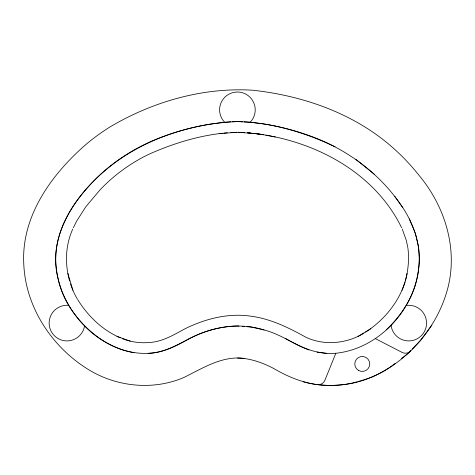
<?xml version="1.0" encoding="UTF-8"?>
<svg xmlns="http://www.w3.org/2000/svg" width="475" height="475" viewBox="0 0 475 475"><rect width="100%" height="100%" fill="white"/><g stroke="black" fill="none" stroke-linecap="round" stroke-linejoin="round"><path stroke-width="0.71" d="M405.294 281.052C408.203 270.423 409.302 259.231 407.936 248.271M365.578 332.168C386.145 318.814 402.468 297.944 407.117 273.511M402.088 290.302L404.961 282.423M72.776 229.021C66.435 242.891 65.069 258.59 67.877 273.511A77.033 77.033 0 0 0 69.635 281.099M232.34 121.772L237.506 121.576L250.218 122.223L264.646 124.076A253.662 253.662 0 0 1 308.625 135.381C346.613 148.728 380.659 173.909 402.818 207.717C414.313 225.091 421.212 246.026 418.819 266.992C414.752 309.605 378.907 348.787 335.825 353.258L324.924 380.226A7.131 7.131 0 0 1 317.383 384.625C301.69 382.577 287.048 376.331 273.499 368.38C262.39 362.567 250.2 358.275 237.553 358.031L237.453 358.031M73.37 227.703L76.641 221.142L85.761 206.839L100.243 189.626A168.601 168.601 0 0 1 148.443 154.464C171.968 143.937 196.852 136.082 222.532 133.243M303.192 381.728C319.046 386.24 335.665 386.383 351.803 383.361A106.881 106.881 0 0 0 375.755 375.333C409.581 359.005 436.05 328.017 446.726 292.006C458.88 251.495 445.817 207.533 419.282 175.661A215.703 215.703 0 0 0 388.568 144.026C350.514 112.248 301.773 95.635 252.979 90.238C203.199 87.109 152.849 101.579 110.153 126.855A206.174 206.174 0 0 0 86.925 143.622C52.321 173.375 21.333 215.496 23.75 263.334C25.24 306.268 51.08 345.984 86.978 368.642C115.484 386.846 152.742 390.919 184.003 377.429C202.825 368.178 222.508 355.359 244.447 358.471M431.882 325.096L420.357 340.605L412.253 349M386.223 329.893C398.786 317.882 409.343 303.442 414.812 286.811A96.407 96.407 0 0 0 419.3 257.676L418.617 247.451L415.477 233.712L409.296 218.898M410.733 350.574L407.692 353.721L401.357 358.613M395.022 363.5C384.4 371.955 371.818 377.946 358.696 381.342M358.025 336.389L370.844 328.712M363.826 333.319C346.495 343.71 324.11 345.972 305.68 337.125C288.384 327.524 270.233 318.6 250.361 316.113C227.857 312.936 205.135 318.856 185.024 328.771C173.939 334.703 162.86 341.608 149.958 342.457A60.331 60.331 0 0 1 122.289 338.675M357.325 381.746C344.44 385.463 330.683 386.234 317.383 384.625M242.666 121.772L237.506 121.576L224.616 122.241L210.259 124.094A253.614 253.614 0 0 0 163.584 136.39C135.541 146.532 109.915 163.151 89.751 185.179C69.522 207.201 52.618 236.033 56.187 266.992C60.194 307.83 93.165 345.562 133.962 352.699M230.868 121.826C178.303 125.75 125.382 146.306 89.288 185.654C66.47 209.968 49.471 243.883 57.831 277.81A86.972 86.972 0 0 0 68.661 305.354C85.458 332.565 114.992 354.801 148.164 353.323C166.974 352.978 182.299 341.264 198.924 334.168C219.414 325.707 242.731 323.166 264.076 329.953C280.191 334.038 293.627 344.203 309.017 349.962M148.164 353.323C163.05 352.717 176.605 346.073 189.187 338.639C204.191 331.105 220.643 326.266 237.506 325.951L238.955 326.07M223.909 133.113L227.347 132.792M219.201 133.606L237.506 132.27L255.799 133.606L263.773 134.769M230.838 132.507L236.764 132.299M285.819 338.645C300.978 347.534 317.817 354.997 335.825 353.258M238.218 132.293L244.625 132.513M244.144 121.826C275.785 123.714 306.571 133.273 335.101 146.787M242.583 326.361L244.762 326.533M246.941 326.711L251.293 327.061L264.076 329.953M247.57 132.78L251.251 133.113M247.416 132.786L250.907 133.131M252.308 133.267C312.74 139.757 374.181 171.368 401.642 227.768M317.116 352.088L326.842 353.323M253.46 133.315L261.713 134.478M265.941 135.185L275.322 136.99M116.987 336.389L130.192 341.127M120.377 337.826C102.499 330.25 88 316.154 77.823 299.814M375.333 338.604L402.141 352.432A7.131 7.131 0 0 0 410.353 351.239M356.007 159.458L374.543 174.426M394.755 196.389L402.824 207.735M402.242 228.998L406.267 240.243L407.835 247.659M67.889 273.511L72.912 290.308M84.574 325.814A17.824 17.824 0 0 1 64.576 340.759A17.824 17.824 0 0 1 49.257 321.053A17.824 17.824 0 0 1 68.661 305.354M224.616 122.241A17.824 17.824 0 0 1 224.865 97.173A17.824 17.824 0 0 1 249.933 97.161A17.824 17.824 0 0 1 250.218 122.223M406.291 305.449A17.818 17.818 0 0 1 426.402 320.773A17.818 17.818 0 0 1 410.946 340.783A17.818 17.818 0 0 1 391.038 325.197M77.413 299.197A77.033 77.033 0 0 1 70.454 283.789M358.518 370.429A7.487 7.487 0 0 0 369.746 363.951A7.487 7.487 0 0 0 358.518 357.467A7.487 7.487 0 0 0 358.518 370.429"/></g></svg>
